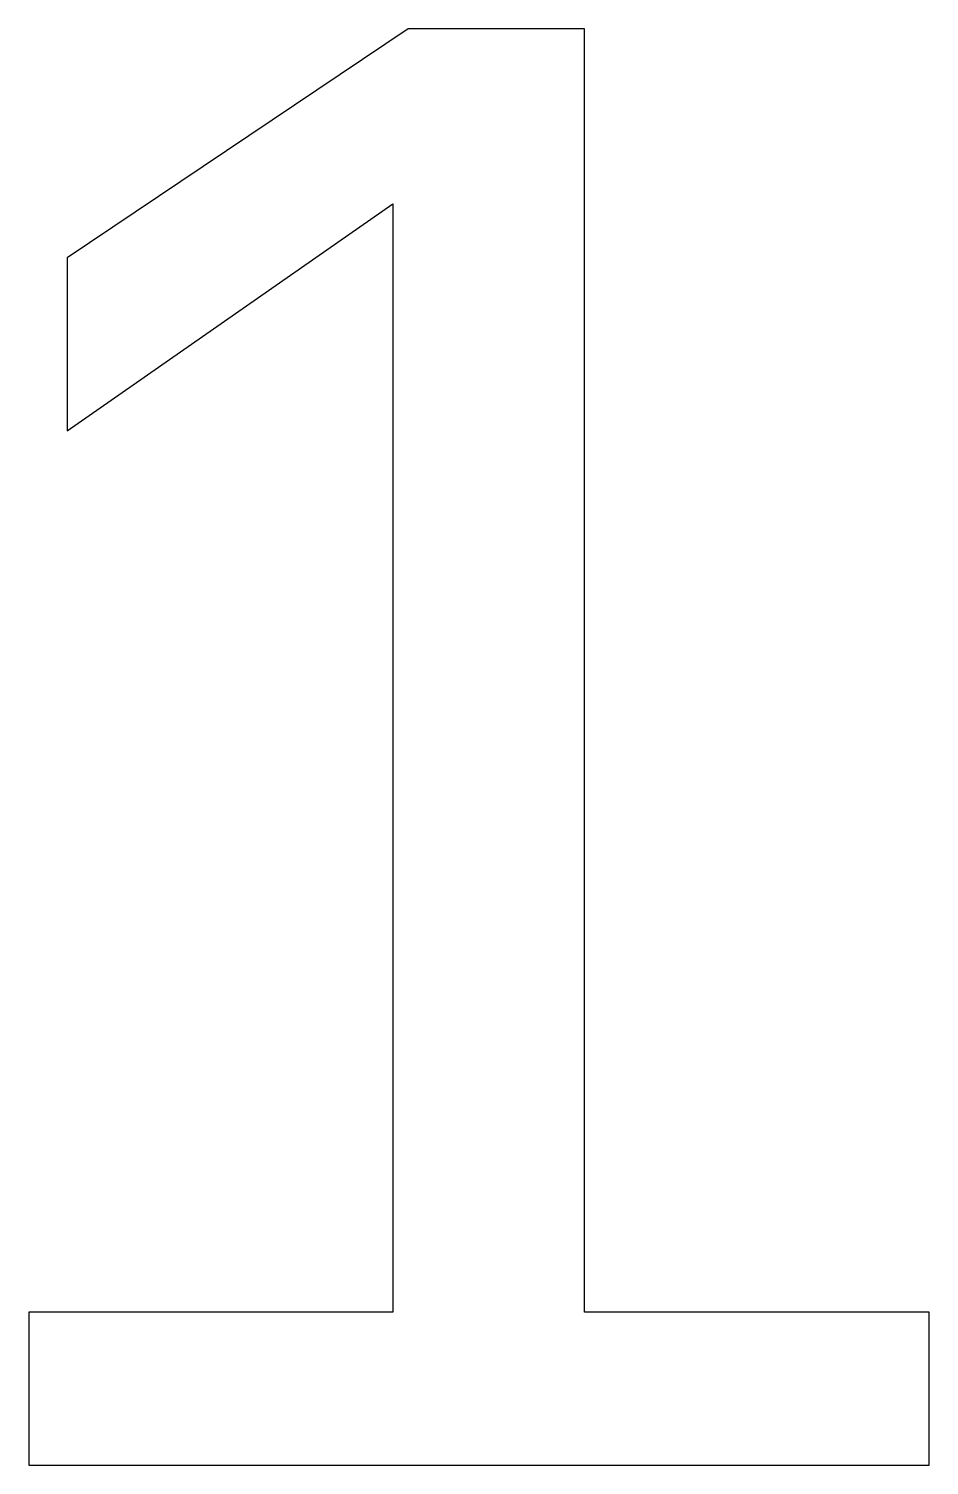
# Model space of a CAD drawing. Header units: metres. Extents: x 0.51 to 3.52, y 0 to 4.8.
import ezdxf

# ---------------------------------------------------------------- set-up
doc = ezdxf.new("R2010")
doc.units = ezdxf.units.M

msp = doc.modelspace()

# ---------------------------------------------------------------- linework, layer by layer
for p, q in [((1.77899, 4.79999), (0.639999, 4.03499)), ((2.368, 4.79999), (1.77899, 4.79999)), ((2.368, 0.511993), (2.368, 4.79999)), ((0.639999, 3.45599), (1.728, 4.215)), ((1.728, 4.215), (1.728, 0.511993)), ((0.639999, 4.03499), (0.639999, 3.45599)), ((1.728, 0.511993), (0.511993, 0.511993)), ((0.511993, 0.511993), (0.511993, 0)), ((3.51999, 0.511993), (2.368, 0.511993)), ((3.51999, 0), (3.51999, 0.511993)), ((0.511993, 0), (3.51999, 0))]:
    msp.add_line(p, q)

doc.saveas('drawing.dxf')
